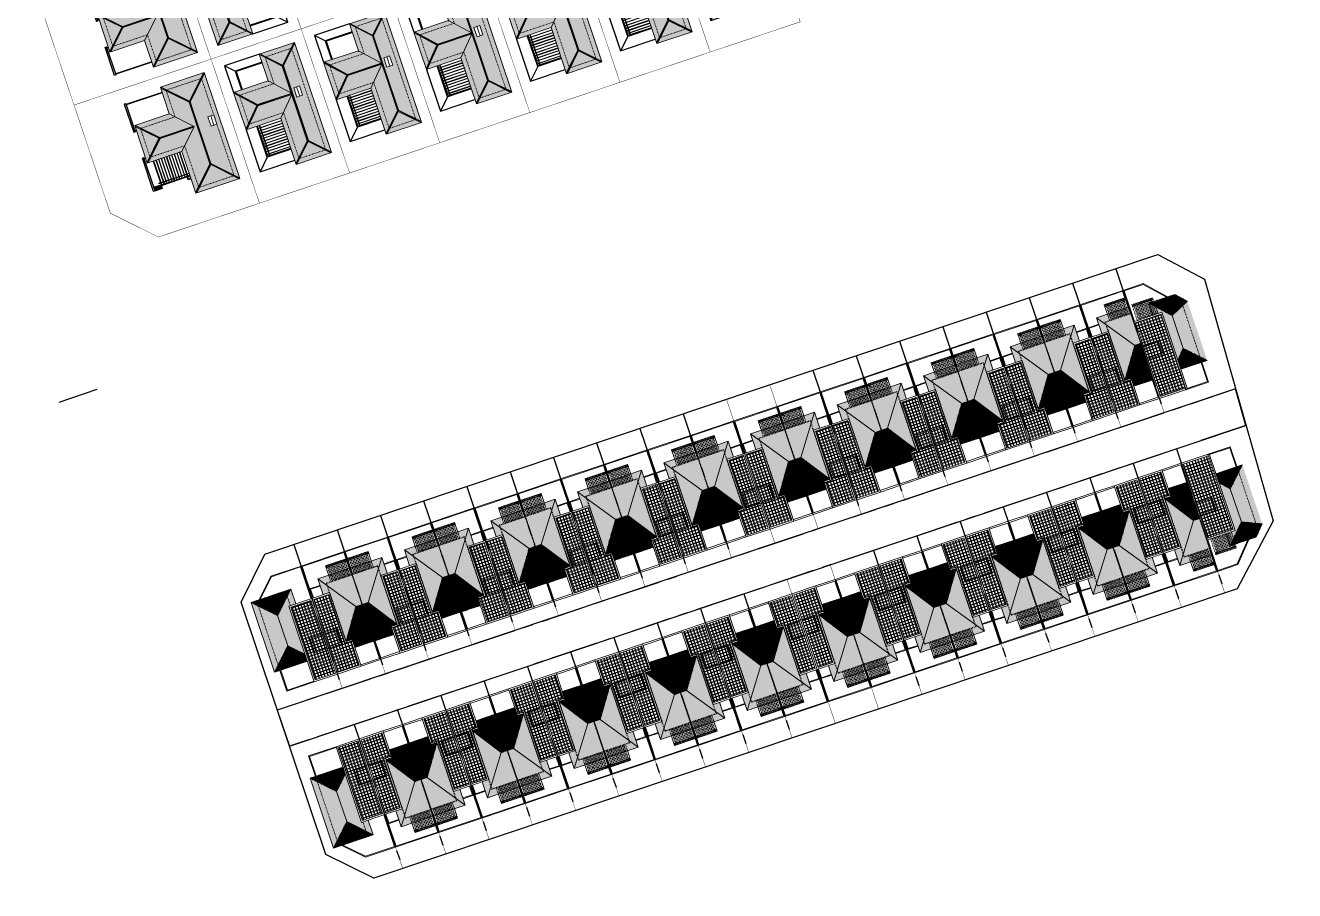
# Model space of a CAD drawing. Header units: metres. Extents: x 568336 to 569219, y 2065964 to 2066430.
# Drawn here: x 568346.4 to 568513.3, y 2065963.6 to 2066077.4 of the extents above; entities that cross this region are included whole.
import ezdxf

# ---------------------------------------------------------------- set-up
doc = ezdxf.new("R2010")
doc.units = ezdxf.units.M
doc.linetypes.add('CENTER', pattern=[2, 1.25, -0.25, 0.25, -0.25])
doc.linetypes.add('HIDDEN', pattern=[0.375, 0.25, -0.125])
doc.layers.get('DEFPOINTS').update_dxf_attribs({"linetype": 'CONTINUOUS'})
for name, color, linetype, lineweight in [('-CENTER', 143, 'CENTER', 13), ('-DOOR', 137, 'CONTINUOUS', 9), ('-FURNITURE', 46, 'CONTINUOUS', 9), ('-HATCH', 8, 'CONTINUOUS', 5), ('-HIDE', 3, 'HIDDEN', 13), ('-KH', 143, 'CONTINUOUS', 13), ('-LINE1', 7, 'CONTINUOUS', 18), ('-LINE2', 252, 'CONTINUOUS', 9), ('-RANH GIOI KHU DAT', 12, 'CENTER', 18), ('-WALL', 4, 'CONTINUOUS', 35)]:
    doc.layers.add(name, color=color, linetype=linetype, lineweight=lineweight)
for name, color, linetype in [('-HATCH CONCRETE', 54, 'CONTINUOUS'), ('-RANH GIOI LO DAT', 12, 'CONTINUOUS'), ('13. NET HATCH', 252, 'CONTINUOUS'), ('A-Flor-Hral', 242, 'CONTINUOUS'), ('ChiaLo', 128, 'CENTER'), ('ViaHeS', 32, 'CONTINUOUS')]:
    doc.layers.add(name, color=color, linetype=linetype)

# ---------------------------------------------------------------- blocks, each defined once
blk = doc.blocks.new('M4- T2')
at = {"layer": '13. NET HATCH'}
h = blk.add_hatch(dxfattribs=at)
h.set_pattern_fill('_USER', color=256, scale=400, double=1, pattern_type=0)
h.set_pattern_definition([(0, (453560.1, 0.22), (0, 400), []), (90, (453560.1, 0.22), (-400, 2e-14), [])])
h.paths.add_polyline_path([(719023, 43041), (719873, 43041), (719873, 46341), (716972, 46341), (716973, 36241), (719023, 36241)])
h = blk.add_hatch(dxfattribs=at)
h.set_pattern_fill('MAIGO-12', color=256, scale=300, angle=180)
h.set_pattern_definition([(180, (453470.09, 0.22), (-75, -150), [120, -30, 120, -30]), (270, (453485.09, -14.78), (75, -150), [135, -165]), (225, (453500.09, 0.22), (-75, -150), [21.2132, -403.050865]), (315, (453470.09, 0.22), (75, -150), [21.2132, -403.050865])])
h.paths.add_polyline_path([(721923, 38892), (722773, 38892), (722773, 43941), (720073, 43941), (720073, 42841), (719223, 42841)])
h = blk.add_hatch(dxfattribs=at)
h.set_pattern_fill('MAIGO-12', color=256, scale=300, angle=270)
h.set_pattern_definition([(270, (453560.09, -89.78), (150, -75), [120, -30, 120, -30]), (0, (453575.09, -74.78), (150, 75), [135, -165]), (315, (453560.09, -59.78), (150, -75), [21.2132, -403.050865]), (45, (453560.09, -89.78), (150, 75), [21.2132, -403.050865])])
h.paths.add_polyline_path([(718323, 33843), (721923, 38892), (719223, 42841), (719223, 42841), (719224, 36041), (718323, 36041)])
h = blk.add_hatch(dxfattribs=at)
h.set_pattern_fill('MAIGO-12', color=256, scale=300)
h.set_pattern_definition([(0, (453650.09, 0.22), (75, 150), [120, -30, 120, -30]), (90, (453635.09, 15.22), (-75, 150), [135, -165]), (45, (453620.09, 0.22), (75, 150), [21.2132, -403.050865]), (135, (453650.09, 0.22), (-75, 150), [21.2132, -403.050865])])
h.paths.add_polyline_path([(718323, 33843), (722773, 33843), (722773, 38892), (721923, 38892)])
at = {"layer": '-DOOR'}
for p, q in [((716872, 36041), (716873, 31742)), ((722673, 34143), (722673, 31740))]:
    blk.add_line(p, q, dxfattribs=at)
at = {"layer": '-HATCH'}
for p, q in [((716773, 31541), (716772, 36041)), ((722773, 34143), (722773, 31540)), ((722773, 31540), (716773, 31541))]:
    blk.add_line(p, q, dxfattribs=at)
at = {"layer": '-HATCH', "color": 251}
blk.add_line((718323, 34743), (716873, 34743), dxfattribs=at)
at = {"layer": '-HATCH', "linetype": 'HIDDEN'}
for p, q in [((720023, 32539), (720023, 34739)), ((720073, 32539), (720073, 34739)), ((720223, 32539), (720223, 34739)), ((720273, 32539), (720273, 34739)), ((720273, 32539), (720273, 34739)), ((720273, 32539), (720273, 34739)), ((720273, 32539), (720273, 34739)), ((720423, 32539), (720423, 34739)), ((720473, 32539), (720473, 34739)), ((720623, 32539), (720623, 34739)), ((720673, 32539), (720673, 34739)), ((720823, 32539), (720823, 34739)), ((720873, 32539), (720873, 34739)), ((721023, 32539), (721023, 34739)), ((721073, 32539), (721073, 34739)), ((721223, 32539), (721223, 34739)), ((721273, 32539), (721273, 34739)), ((721423, 32539), (721423, 34739)), ((721473, 32539), (721473, 34739)), ((721623, 32539), (721623, 34739)), ((721673, 32539), (721673, 34739)), ((721823, 32539), (721823, 34739)), ((721873, 32539), (721873, 34739)), ((722023, 32539), (722023, 34739)), ((722073, 32539), (722073, 34739)), ((722223, 32539), (722223, 34739)), ((722273, 32539), (722273, 34739)), ((722423, 32539), (722423, 34739)), ((722473, 32539), (722473, 34739))]:
    blk.add_line(p, q, dxfattribs=at)
at = {"layer": '-HATCH', "color": 251}
blk.add_lwpolyline([(718323, 34843), (716973, 34843), (716973, 36041)], dxfattribs=at)
at = {"layer": '-HATCH'}
blk.add_lwpolyline([(719823, 34143), (719823, 32539), (722673, 32539), (722672, 31641), (716873, 31641), (716873, 34743)], dxfattribs=at)
at = {"layer": '-HATCH', "linetype": 'HIDDEN'}
blk.add_lwpolyline([(719823, 34739), (722673, 34739), (722673, 32539), (719823, 32539)], close=True, dxfattribs=at)
for points in [[(720023, 32689), (719823, 32689), (719823, 32769), (720023, 32769)], [(719948, 32769), (719948, 32829), (720023, 32829)], [(720023, 32629), (719948, 32629), (719948, 32689)], [(720073, 32829), (720148, 32829), (720148, 32769)], [(720073, 32769), (720223, 32769)], [(720223, 32689), (720073, 32689)], [(720148, 32689), (720148, 32629), (720073, 32629)], [(720273, 32769), (720273, 32769)], [(720273, 32769), (720273, 32769)], [(720273, 32769), (720423, 32769)], [(720423, 32689), (720273, 32689)], [(720273, 32689), (720273, 32689)], [(720273, 32689), (720273, 32689)], [(720473, 32769), (720623, 32769)], [(720623, 32689), (720473, 32689)], [(720673, 32769), (720823, 32769)], [(720823, 32689), (720673, 32689)], [(720873, 32769), (721023, 32769)], [(721023, 32689), (720873, 32689)], [(721073, 32769), (721223, 32769)], [(721223, 32689), (721073, 32689)], [(721273, 32769), (721423, 32769)], [(721423, 32689), (721273, 32689)], [(721473, 32769), (721623, 32769)], [(721623, 32689), (721473, 32689)], [(721673, 32769), (721823, 32769)], [(721823, 32689), (721673, 32689)], [(721873, 32769), (722023, 32769)], [(722023, 32689), (721873, 32689)], [(722073, 32769), (722223, 32769)], [(722223, 32689), (722073, 32689)], [(722273, 32769), (722423, 32769)], [(722423, 32689), (722273, 32689)], [(722423, 32829), (722348, 32829), (722348, 32769)], [(722348, 32689), (722348, 32629), (722423, 32629)], [(722548, 32769), (722548, 32829), (722473, 32829)], [(722473, 32769), (722673, 32769), (722673, 32689), (722473, 32689)], [(722473, 32629), (722548, 32629), (722548, 32689)]]:
    blk.add_lwpolyline(points, dxfattribs=at)
at = {"layer": '-HATCH CONCRETE', "color": 251}
blk.add_line((716873, 34743), (716873, 35391), dxfattribs=at)
at = {"layer": '-LINE1'}
for p, q in [((716972, 46341), (719873, 46341)), ((716973, 36241), (716972, 46341)), ((719873, 46341), (719873, 43041)), ((722773, 34143), (722773, 43941)), ((719873, 43041), (719023, 43041)), ((719023, 43041), (719023, 36241)), ((721923, 38892), (722773, 38892)), ((719023, 36241), (716973, 36241))]:
    blk.add_line(p, q, dxfattribs=at)
for points in [[(716772, 46541), (720073, 46541), (720073, 42841), (719223, 42841), (719223, 36041), (716773, 36041)], [(719023, 43041), (719873, 43041), (719873, 46341), (716972, 46341), (716973, 36241), (719023, 36241)], [(718673, 42942), (716772, 42942), (716772, 40741), (718673, 40741)], [(718453, 42722), (716992, 42722), (716992, 40961), (718453, 40961)]]:
    blk.add_lwpolyline(points, close=True, dxfattribs=at)
for points in [[(722773, 43941), (720073, 43941)], [(719223, 42841), (721923, 38892)], [(718323, 33843), (721923, 38892)], [(718323, 36041), (718323, 33843), (722773, 33843)]]:
    blk.add_lwpolyline(points, dxfattribs=at)
at = {"layer": '-LINE2'}
for points in [[(720073, 46541), (722773, 46541), (722773, 43041)], [(720073, 46341), (722673, 46341), (722673, 43041)]]:
    blk.add_lwpolyline(points, dxfattribs=at)
at = {"layer": '-RANH GIOI LO DAT', "linetype": 'HIDDEN', "ltscale": 10, "const_width": 50}
blk.add_lwpolyline([(716773, 48541), (722773, 48541), (722773, 28541), (716773, 28541)], close=True, dxfattribs=at)
at = {"layer": 'DEFPOINTS', "linetype": 'HIDDEN', "ltscale": 5}
blk.add_lwpolyline([(719223, 34743), (722773, 34743), (722773, 43041), (719223, 43041)], close=True, dxfattribs=at)
blk = doc.blocks.new('M5-T2')
at = {"layer": '13. NET HATCH'}
h = blk.add_hatch(dxfattribs=at)
h.set_pattern_fill('_USER', color=256, scale=400, double=1, pattern_type=0)
h.set_pattern_definition([(0, (-68796.67, -1357.4), (0, 400), []), (90, (-68796.67, -1357.4), (-400, 2e-14), [])])
h.paths.add_polyline_path([(194915, -31166), (198415, -31166), (198415, -20916), (194915, -20916)])
h = blk.add_hatch(dxfattribs=at)
h.set_pattern_fill('MAIGO-12', color=256, scale=300, angle=270)
h.set_pattern_definition([(270, (-68796.67, -1447.41), (150, -75), [120, -30, 120, -30]), (0, (-68781.67, -1432.415), (150, 75), [135, -165]), (315, (-68796.67, -1417.415), (150, -75), [21.2132, -403.050865]), (45, (-68796.67, -1447.415), (150, 75), [21.2132, -403.050865])])
h.paths.add_polyline_path([(199765, -25966), (198615, -24737), (198615, -31366), (197365, -31366), (197365, -33046), (197372, -33046), (199765, -30546)])
h = blk.add_hatch(dxfattribs=at)
h.set_pattern_fill('MAIGO-12', color=256, scale=300, angle=180)
h.set_pattern_definition([(180, (-68886.67, -757.37), (-75, -150), [120, -30, 120, -30]), (270, (-68871.67, -772.37), (75, -150), [135, -165]), (225, (-68856.67, -757.373), (-75, -150), [21.2132, -403.050865]), (315, (-68886.67, -757.373), (75, -150), [21.2132, -403.050865])])
h.paths.add_polyline_path([(202265, -23466), (198615, -23466), (198615, -24737), (199765, -25966)])
h = blk.add_hatch(dxfattribs=at)
h.set_pattern_fill('MAIGO-12', color=256, scale=300, angle=90)
h.set_pattern_definition([(90, (-68796.67, -1267.41), (-150, 75), [120, -30, 120, -30]), (180, (-68811.67, -1282.415), (-150, -75), [135, -165]), (135, (-68796.67, -1297.415), (-150, 75), [21.2132, -403.050865]), (225, (-68796.67, -1267.415), (-150, -75), [21.2132, -403.050865])])
h.paths.add_polyline_path([(199765, -30546), (202259, -31672), (202265, -31665), (202265, -23466), (202265, -23466), (199765, -25966)])
h = blk.add_hatch(dxfattribs=at)
h.set_pattern_fill('MAIGO-12', color=256, scale=300)
h.set_pattern_definition([(0, (-68706.67, -1357.41), (75, 150), [120, -30, 120, -30]), (90, (-68721.67, -1342.415), (-75, 150), [135, -165]), (45, (-68736.67, -1357.415), (75, 150), [21.2132, -403.050865]), (135, (-68706.67, -1357.415), (-75, 150), [21.2132, -403.050865])])
h.paths.add_polyline_path([(199765, -30546), (197372, -33046), (200994, -33046), (200999, -33040)])
h = blk.add_hatch(dxfattribs=at)
h.set_pattern_fill('MAIGO-12', color=256, scale=300, angle=45)
h.set_pattern_definition([(45, (-68733.03, -1293.78), (-53.03301, 159.099026), [120, -30, 120, -30]), (135, (-68754.24, -1293.775), (-159.099026, 53.033009), [135, -165]), (90, (-68754.24, -1314.99), (-53.033009, 159.099026), [21.2132, -403.050865]), (180, (-68733.03, -1293.775), (-159.099026, 53.033009), [21.2132, -403.050865])])
h.paths.add_polyline_path([(199765, -30546), (200999, -33040), (202259, -31672)])
at = {"layer": '-HATCH', "linetype": 'HIDDEN'}
for p, q in [((195415, -33566), (195415, -31366)), ((195465, -33566), (195465, -31366)), ((195615, -33566), (195615, -31366)), ((195665, -33566), (195665, -31366)), ((195665, -33566), (195665, -31366)), ((195665, -33566), (195665, -31366)), ((195665, -33566), (195665, -31366)), ((195815, -33566), (195815, -31366)), ((195865, -33566), (195865, -31366)), ((196015, -33566), (196015, -31366)), ((196065, -33566), (196065, -31366)), ((196215, -33566), (196215, -31366)), ((196265, -33566), (196265, -31366)), ((196415, -33566), (196415, -31366)), ((196465, -33566), (196465, -31366)), ((196615, -33566), (196615, -31366)), ((196665, -33566), (196665, -31366)), ((196815, -33566), (196815, -31366)), ((196865, -33566), (196865, -31366)), ((197015, -33566), (197015, -31366)), ((197065, -33566), (197065, -31366)), ((197215, -33566), (197215, -31366)), ((197265, -33566), (197265, -31366)), ((197415, -33566), (197415, -31366)), ((197465, -33566), (197465, -31366)), ((197615, -33566), (197615, -31366)), ((197665, -33566), (197665, -31366)), ((197815, -33566), (197815, -31366)), ((197865, -33566), (197865, -31366))]:
    blk.add_line(p, q, dxfattribs=at)
blk.add_lwpolyline([(195215, -31366), (198065, -31366), (198065, -33566), (195215, -33566)], close=True, dxfattribs=at)
for points in [[(195415, -33416), (195215, -33416), (195215, -33336), (195415, -33336)], [(195340, -33336), (195340, -33276), (195415, -33276)], [(195465, -33276), (195540, -33276), (195540, -33336)], [(195465, -33336), (195615, -33336)], [(195665, -33336), (195665, -33336)], [(195665, -33336), (195665, -33336)], [(195665, -33336), (195815, -33336)], [(195865, -33336), (196015, -33336)], [(196065, -33336), (196215, -33336)], [(196265, -33336), (196415, -33336)], [(196465, -33336), (196615, -33336)], [(196665, -33336), (196815, -33336)], [(196865, -33336), (197015, -33336)], [(197065, -33336), (197215, -33336)], [(197265, -33336), (197415, -33336)], [(197465, -33336), (197615, -33336)], [(197665, -33336), (197815, -33336)], [(197815, -33276), (197740, -33276), (197740, -33336)], [(197940, -33336), (197940, -33276), (197865, -33276)], [(197865, -33336), (198065, -33336), (198065, -33416), (197865, -33416)], [(195415, -33476), (195340, -33476), (195340, -33416)], [(195615, -33416), (195465, -33416)], [(195540, -33416), (195540, -33476), (195465, -33476)], [(195815, -33416), (195665, -33416)], [(195665, -33416), (195665, -33416)], [(195665, -33416), (195665, -33416)], [(196015, -33416), (195865, -33416)], [(196215, -33416), (196065, -33416)], [(196415, -33416), (196265, -33416)], [(196615, -33416), (196465, -33416)], [(196815, -33416), (196665, -33416)], [(197015, -33416), (196865, -33416)], [(197215, -33416), (197065, -33416)], [(197415, -33416), (197265, -33416)], [(197615, -33416), (197465, -33416)], [(197815, -33416), (197665, -33416)], [(197740, -33416), (197740, -33476), (197815, -33476)], [(197865, -33476), (197940, -33476), (197940, -33416)]]:
    blk.add_lwpolyline(points, dxfattribs=at)
at = {"layer": '-HIDE', "ltscale": 10}
for p, q in [((201515, -24216), (198615, -24216)), ((201515, -24216), (201515, -31373)), ((201515, -31373), (200665, -32296)), ((198115, -32296), (200665, -32296))]:
    blk.add_line(p, q, dxfattribs=at)
blk.add_lwpolyline([(198115, -32296), (198115, -31366)], dxfattribs=at)
at = {"layer": '-LINE1', "lineweight": 18}
for p, q in [((202265, -23466), (198615, -23466)), ((198615, -24737), (199765, -25966)), ((202265, -23466), (199765, -25966)), ((199765, -25966), (199765, -30546)), ((194715, -31366), (194715, -35716)), ((194815, -31366), (194815, -35616)), ((199765, -30546), (197372, -33046)), ((199765, -30546), (200999, -33040)), ((202265, -31665), (200994, -33046)), ((199838, -33046), (197471, -35616)), ((199974, -33046), (197515, -35716)), ((197515, -35716), (194715, -35716)), ((197471, -35616), (194815, -35616))]:
    blk.add_line(p, q, dxfattribs=at)
for points in [[(194715, -31366), (198615, -31366), (198615, -20716), (194715, -20716)], [(194915, -31166), (198415, -31166), (198415, -20916), (194915, -20916)], [(194715, -26116), (197116, -26116), (197116, -28016), (194715, -28016)], [(194915, -26316), (196916, -26316), (196916, -27816), (194915, -27816)]]:
    blk.add_lwpolyline(points, close=True, dxfattribs=at)
for points in [[(201515, -23466), (201515, -20716), (198315, -20716)], [(201415, -23466), (201415, -20816), (198315, -20816)], [(200994, -33046), (197365, -33046), (197365, -31366)], [(199765, -30546), (202259, -31672)]]:
    blk.add_lwpolyline(points, dxfattribs=at)
at = {"layer": '-RANH GIOI LO DAT', "linetype": 'HIDDEN', "ltscale": 10, "const_width": 50}
blk.add_lwpolyline([(204369, -18716), (194715, -18716), (194715, -38716), (196424, -38716), (203755, -31724)], close=True, dxfattribs=at)
blk = doc.blocks.new('M5-T2.1')
at = {"layer": '13. NET HATCH'}
h = blk.add_hatch(dxfattribs=at)
h.set_pattern_fill('_USER', color=256, scale=400, double=1, pattern_type=0)
h.set_pattern_definition([(0, (350199.66, -1357.4), (0, 400), []), (90, (350199.66, -1357.4), (-400, 2e-14), [])])
h.paths.add_polyline_path([(613912, -31166), (617412, -31166), (617412, -20916), (613912, -20916)])
h = blk.add_hatch(dxfattribs=at)
h.set_pattern_fill('MAIGO-12', color=256, scale=300, angle=270)
h.set_pattern_definition([(270, (350199.66, -1447.41), (150, -75), [120, -30, 120, -30]), (0, (350214.664, -1432.415), (150, 75), [135, -165]), (315, (350199.664, -1417.415), (150, -75), [21.2132, -403.050865]), (45, (350199.664, -1447.415), (150, 75), [21.2132, -403.050865])])
h.paths.add_polyline_path([(618762, -25966), (617612, -24737), (617612, -31366), (616362, -31366), (616362, -33046), (616368, -33046), (618762, -30546)])
h = blk.add_hatch(dxfattribs=at)
h.set_pattern_fill('MAIGO-12', color=256, scale=300, angle=180)
h.set_pattern_definition([(180, (350109.66, -757.37), (-75, -150), [120, -30, 120, -30]), (270, (350124.664, -772.37), (75, -150), [135, -165]), (225, (350139.664, -757.373), (-75, -150), [21.2132, -403.050865]), (315, (350109.664, -757.373), (75, -150), [21.2132, -403.050865])])
h.paths.add_polyline_path([(621262, -23466), (617612, -23466), (617612, -24737), (618762, -25966)])
h = blk.add_hatch(dxfattribs=at)
h.set_pattern_fill('MAIGO-12', color=256, scale=300, angle=90)
h.set_pattern_definition([(90, (350199.66, -1267.41), (-150, 75), [120, -30, 120, -30]), (180, (350184.664, -1282.415), (-150, -75), [135, -165]), (135, (350199.664, -1297.415), (-150, 75), [21.2132, -403.050865]), (225, (350199.664, -1267.415), (-150, -75), [21.2132, -403.050865])])
h.paths.add_polyline_path([(618762, -30546), (621256, -31672), (621262, -31665), (621262, -23466), (621262, -23466), (618762, -25966)])
h = blk.add_hatch(dxfattribs=at)
h.set_pattern_fill('MAIGO-12', color=256, scale=300)
h.set_pattern_definition([(0, (350289.66, -1357.41), (75, 150), [120, -30, 120, -30]), (90, (350274.664, -1342.415), (-75, 150), [135, -165]), (45, (350259.664, -1357.415), (75, 150), [21.2132, -403.050865]), (135, (350289.664, -1357.415), (-75, 150), [21.2132, -403.050865])])
h.paths.add_polyline_path([(618762, -30546), (616368, -33046), (619990, -33046), (619996, -33040)])
h = blk.add_hatch(dxfattribs=at)
h.set_pattern_fill('MAIGO-12', color=256, scale=300, angle=45)
h.set_pattern_definition([(45, (350263.3, -1293.78), (-53.03301, 159.099026), [120, -30, 120, -30]), (135, (350242.09, -1293.775), (-159.099026, 53.033009), [135, -165]), (90, (350242.09, -1314.99), (-53.033009, 159.099026), [21.2132, -403.050865]), (180, (350263.304, -1293.775), (-159.099026, 53.033009), [21.2132, -403.050865])])
h.paths.add_polyline_path([(618762, -30546), (619996, -33040), (621256, -31672)])
at = {"layer": '-HATCH', "linetype": 'HIDDEN'}
for p, q in [((614412, -33566), (614412, -31366)), ((614462, -33566), (614462, -31366)), ((614612, -33566), (614612, -31366)), ((614662, -33566), (614662, -31366)), ((614662, -33566), (614662, -31366)), ((614662, -33566), (614662, -31366)), ((614662, -33566), (614662, -31366)), ((614812, -33566), (614812, -31366)), ((614862, -33566), (614862, -31366)), ((615012, -33566), (615012, -31366)), ((615062, -33566), (615062, -31366)), ((615212, -33566), (615212, -31366)), ((615262, -33566), (615262, -31366)), ((615412, -33566), (615412, -31366)), ((615462, -33566), (615462, -31366)), ((615612, -33566), (615612, -31366)), ((615662, -33566), (615662, -31366)), ((615812, -33566), (615812, -31366)), ((615862, -33566), (615862, -31366)), ((616012, -33566), (616012, -31366)), ((616062, -33566), (616062, -31366)), ((616212, -33566), (616212, -31366)), ((616262, -33566), (616262, -31366)), ((616412, -33566), (616412, -31366)), ((616462, -33566), (616462, -31366)), ((616612, -33566), (616612, -31366)), ((616662, -33566), (616662, -31366)), ((616812, -33566), (616812, -31366)), ((616862, -33566), (616862, -31366))]:
    blk.add_line(p, q, dxfattribs=at)
blk.add_lwpolyline([(614212, -31366), (617062, -31366), (617062, -33566), (614212, -33566)], close=True, dxfattribs=at)
for points in [[(614412, -33416), (614212, -33416), (614212, -33336), (614412, -33336)], [(614337, -33336), (614337, -33276), (614412, -33276)], [(614462, -33276), (614537, -33276), (614537, -33336)], [(614462, -33336), (614612, -33336)], [(614662, -33336), (614662, -33336)], [(614662, -33336), (614662, -33336)], [(614662, -33336), (614812, -33336)], [(614862, -33336), (615012, -33336)], [(615062, -33336), (615212, -33336)], [(615262, -33336), (615412, -33336)], [(615462, -33336), (615612, -33336)], [(615662, -33336), (615812, -33336)], [(615862, -33336), (616012, -33336)], [(616062, -33336), (616212, -33336)], [(616262, -33336), (616412, -33336)], [(616462, -33336), (616612, -33336)], [(616662, -33336), (616812, -33336)], [(616812, -33276), (616737, -33276), (616737, -33336)], [(616937, -33336), (616937, -33276), (616862, -33276)], [(616862, -33336), (617062, -33336), (617062, -33416), (616862, -33416)], [(614412, -33476), (614337, -33476), (614337, -33416)], [(614612, -33416), (614462, -33416)], [(614537, -33416), (614537, -33476), (614462, -33476)], [(614812, -33416), (614662, -33416)], [(614662, -33416), (614662, -33416)], [(614662, -33416), (614662, -33416)], [(615012, -33416), (614862, -33416)], [(615212, -33416), (615062, -33416)], [(615412, -33416), (615262, -33416)], [(615612, -33416), (615462, -33416)], [(615812, -33416), (615662, -33416)], [(616012, -33416), (615862, -33416)], [(616212, -33416), (616062, -33416)], [(616412, -33416), (616262, -33416)], [(616612, -33416), (616462, -33416)], [(616812, -33416), (616662, -33416)], [(616737, -33416), (616737, -33476), (616812, -33476)], [(616862, -33476), (616937, -33476), (616937, -33416)]]:
    blk.add_lwpolyline(points, dxfattribs=at)
at = {"layer": '-HIDE', "ltscale": 10}
for p, q in [((620512, -24216), (617612, -24216)), ((620512, -24216), (620512, -31373)), ((620512, -31373), (619661, -32296)), ((617112, -32296), (619661, -32296))]:
    blk.add_line(p, q, dxfattribs=at)
blk.add_lwpolyline([(617112, -32296), (617112, -31366)], dxfattribs=at)
at = {"layer": '-LINE1', "lineweight": 18}
for p, q in [((621262, -23466), (617612, -23466)), ((617612, -24737), (618762, -25966)), ((621262, -23466), (618762, -25966)), ((618762, -25966), (618762, -30546)), ((613712, -31366), (613712, -35716)), ((613812, -31366), (613812, -35616)), ((618762, -30546), (616368, -33046)), ((618762, -30546), (619996, -33040)), ((621262, -31665), (619990, -33046)), ((618835, -33046), (616468, -35616)), ((618971, -33046), (616512, -35716)), ((616512, -35716), (613712, -35716)), ((616468, -35616), (613812, -35616))]:
    blk.add_line(p, q, dxfattribs=at)
for points in [[(613712, -31366), (617612, -31366), (617612, -20716), (613712, -20716)], [(613912, -31166), (617412, -31166), (617412, -20916), (613912, -20916)], [(613712, -26116), (616112, -26116), (616112, -28016), (613712, -28016)], [(613912, -26316), (615912, -26316), (615912, -27816), (613912, -27816)]]:
    blk.add_lwpolyline(points, close=True, dxfattribs=at)
for points in [[(620512, -23466), (620512, -20716), (617312, -20716)], [(620412, -23466), (620412, -20816), (617312, -20816)], [(619990, -33046), (616362, -33046), (616362, -31366)], [(618762, -30546), (621256, -31672)]]:
    blk.add_lwpolyline(points, dxfattribs=at)
at = {"layer": '-RANH GIOI LO DAT', "linetype": 'HIDDEN', "ltscale": 10, "const_width": 50}
blk.add_lwpolyline([(623601, -18716), (613712, -18716), (613712, -38716), (619546, -38716), (624310, -33722)], close=True, dxfattribs=at)
blk = doc.blocks.new('M7-T2')
at = {"layer": '13. NET HATCH'}
h = blk.add_hatch(dxfattribs=at)
h.set_pattern_fill('_USER', color=256, scale=400, double=1, pattern_type=0)
h.set_pattern_definition([(0, (-64642.2, -3e-07), (0, 400), []), (90, (-64642.2, -3e-07), (-400, 2e-14), [])])
h.paths.add_polyline_path([(201813, -153926), (204613, -153926), (204613, -164026), (201813, -164026)])
h = blk.add_hatch(dxfattribs=at)
h.set_pattern_fill('MAIGO-12', color=256, scale=300, angle=270)
h.set_pattern_definition([(270, (-65665.84, -90), (150, -75), [120, -30, 120, -30]), (0, (-65650.84, -75), (150, 75), [135, -165]), (315, (-65665.84, -60), (150, -75), [21.2132, -403.050865]), (45, (-65665.84, -90), (150, 75), [21.2132, -403.050865])])
h.paths.add_polyline_path([(199813, -159326), (197063, -156576), (197063, -166276), (199813, -163526)])
h = blk.add_hatch(dxfattribs=at)
h.set_pattern_fill('MAIGO-12', color=256, scale=300, angle=180)
h.set_pattern_definition([(180, (-65755.84, -3e-07), (-75, -150), [120, -30, 120, -30]), (270, (-65740.84, -15), (75, -150), [135, -165]), (225, (-65725.84, -3e-07), (-75, -150), [21.2132, -403.050865]), (315, (-65755.84, -3e-07), (75, -150), [21.2132, -403.050865])])
h.paths.add_polyline_path([(199813, -159326), (201613, -157526), (201613, -156576), (197063, -156576)])
h = blk.add_hatch(dxfattribs=at)
h.set_pattern_fill('MAIGO-12', color=256, scale=300, angle=90)
h.set_pattern_definition([(90, (-65665.84, 90), (-150, 75), [120, -30, 120, -30]), (180, (-65680.84, 75), (-150, -75), [135, -165]), (135, (-65665.84, 60), (-150, 75), [21.2132, -403.050865]), (225, (-65665.84, 90), (-150, -75), [21.2132, -403.050865])])
h.paths.add_polyline_path([(199813, -163526), (202563, -166276), (202563, -164226), (201613, -164226), (201613, -157526), (199813, -159326)])
h = blk.add_hatch(dxfattribs=at)
h.set_pattern_fill('MAIGO-12', color=256, scale=300)
h.set_pattern_definition([(0, (-65575.84, -3e-07), (75, 150), [120, -30, 120, -30]), (90, (-65590.84, 15), (-75, 150), [135, -165]), (45, (-65605.84, -3e-07), (75, 150), [21.2132, -403.050865]), (135, (-65575.84, -3e-07), (-75, 150), [21.2132, -403.050865])])
h.paths.add_polyline_path([(197063, -166276), (202563, -166276), (199813, -163526)])
at = {"layer": '-HIDE', "ltscale": 10}
blk.add_lwpolyline([(201813, -164226), (201813, -165526), (197813, -165526), (197813, -157326), (201613, -157326)], dxfattribs=at)
at = {"layer": '-LINE1'}
for p, q in [((197813, -156576), (197813, -153726)), ((197813, -153726), (201613, -153726)), ((197913, -156576), (197913, -153826)), ((197913, -153826), (201613, -153826)), ((204713, -168626), (204713, -164226)), ((204813, -168726), (204813, -164226)), ((200641, -168726), (198192, -166276)), ((200683, -168626), (198333, -166276)), ((200641, -168726), (204813, -168726)), ((200683, -168626), (204713, -168626))]:
    blk.add_line(p, q, dxfattribs=at)
for points in [[(201613, -153726), (204813, -153726), (204813, -164226), (201613, -164226)], [(201813, -153926), (204613, -153926), (204613, -164026), (201813, -164026)], [(202913, -157326), (204813, -157326), (204813, -159526), (202913, -159526)], [(203113, -157526), (204613, -157526), (204613, -159326), (203113, -159326)]]:
    blk.add_lwpolyline(points, close=True, dxfattribs=at)
for points in [[(202563, -164226), (202563, -166276), (197063, -166276), (197063, -156576), (201613, -156576)], [(201613, -157526), (199813, -159326), (197063, -156576)], [(199813, -159326), (199813, -163526)], [(202563, -166276), (199813, -163526), (197063, -166276)]]:
    blk.add_lwpolyline(points, dxfattribs=at)
at = {"layer": '-RANH GIOI LO DAT', "linetype": 'HIDDEN', "ltscale": 10, "const_width": 50}
blk.add_lwpolyline([(204813, -151726), (195813, -151726), (195813, -166726), (200813, -171726), (204813, -171726)], close=True, dxfattribs=at)
blk = doc.blocks.new('BT1-T2')
at = {"layer": '13. NET HATCH'}
h = blk.add_hatch(dxfattribs=at)
h.set_pattern_fill('N-ONG-01', color=256, scale=200, angle=270)
h.set_pattern_definition([(184.9697, (225280.8284, 38737.002), (2400.0002103, 199.9982614), [184.6944, -4432.6642]), (90, (225096.83, 38721), (-200, 200), [16, -184]), (270, (225080.83, 38921), (200, -200), [56, -144]), (0, (225080.83, 38865), (200, 200), [20, -180]), (180, (225100.83, 38737), (-200, -200), [20, -180]), (270, (225080.83, 38737), (200, -200), [16, -184]), (270, (225096.83, 38921), (200, -200), [40, -160]), (355.0303, (225096.8284, 38881.002), (2400.0002103, -199.9982614), [184.6944, -4432.6642]), (322.6961, (225106.8284, 38881.002), (-3400.0021483, 2599.997178), [52.8016, -5227.35]), (288.4349, (225148.83, 38849), (199.99968, -400.00009), [50.5964, -581.859]), (251.5651, (225164.83, 38801), (199.99968, 400.00009), [50.5964, -581.859]), (217.3039, (225148.8284, 38753.002), (-3400.0021483, -2599.997178), [52.8016, -5227.35]), (290.2249, (225134.828, 38839.002), (-800.001667, 2199.999453), [40.497, -4009.1944]), (249.7751, (225148.828, 38801.002), (-800.001667, -2199.999453), [40.497, -4009.1944]), (217.4054, (225134.828, 38763.002), (-2599.998493, -2000.0019905), [42.8018, -4237.385]), (322.5946, (225100.828, 38865.002), (-2599.998493, 2000.0019905), [42.8018, -4237.385])])
h.paths.add_polyline_path([(195087, 31507), (197462, 33882), (197462, 44220), (195087, 46595)])
h.paths.add_polyline_path([(196287, 39751), (196287, 41051), (197087, 41051), (197087, 39751)], flags=16)
h = blk.add_hatch(dxfattribs=at)
h.set_pattern_fill('N-ONG-01', color=256, scale=200, angle=180)
h.set_pattern_definition([(94.9697, (224896.8284, 38721.002), (199.9982614, -2400.0002103), [184.6944, -4432.6642]), (0, (224880.83, 38905), (200, 200), [16, -184]), (180, (225080.83, 38921), (-200, -200), [56, -144]), (270, (225024.83, 38921), (200, -200), [20, -180]), (90, (224896.83, 38901), (-200, 200), [20, -180]), (180, (224896.83, 38921), (-200, -200), [16, -184]), (180, (225080.83, 38905), (-200, -200), [40, -160]), (265.0303, (225040.8284, 38905.002), (-199.9982614, -2400.0002103), [184.6944, -4432.6642]), (232.6961, (225040.8284, 38895.002), (2599.997178, 3400.0021483), [52.8016, -5227.35]), (198.4349, (225008.83, 38853), (-400.00009, -199.99968), [50.5964, -581.859]), (161.5651, (224960.83, 38837), (400.00009, -199.99968), [50.5964, -581.859]), (127.3039, (224912.8284, 38853.002), (-2599.997178, 3400.0021483), [52.8016, -5227.35]), (200.2249, (224998.828, 38867.002), (2199.999453, 800.001667), [40.497, -4009.1944]), (159.7751, (224960.828, 38853.002), (-2199.999453, 800.001667), [40.497, -4009.1944]), (127.4054, (224922.828, 38867.002), (-2000.0019905, 2599.998493), [42.8018, -4237.385]), (232.5946, (225024.828, 38901.002), (2000.0019905, 2599.998493), [42.8018, -4237.385])])
h.paths.add_polyline_path([(199955, 46717), (195194, 46701), (197547, 44347)])
h.paths.add_polyline_path([(202305, 40476), (204684, 43000), (199967, 42985), (197646, 40476)])
h = blk.add_hatch(dxfattribs=at)
h.set_pattern_fill('N-ONG-01', color=256, scale=200, angle=90)
h.set_pattern_definition([(4.9697, (224880.8284, 39105.002), (-2400.0002103, -199.9982614), [184.6944, -4432.6642]), (270, (225064.83, 39121), (200, -200), [16, -184]), (90, (225080.83, 38921), (-200, 200), [56, -144]), (180, (225080.83, 38977), (-200, -200), [20, -180]), (0, (225060.83, 39105), (200, 200), [20, -180]), (90, (225080.83, 39105), (-200, 200), [16, -184]), (90, (225064.83, 38921), (-200, 200), [40, -160]), (175.0303, (225064.8284, 38961.002), (-2400.0002103, 199.9982614), [184.6944, -4432.6642]), (142.6961, (225054.8284, 38961.002), (3400.0021483, -2599.997178), [52.8016, -5227.35]), (108.4349, (225012.83, 38993), (-199.99968, 400.00009), [50.5964, -581.859]), (71.5651, (224996.83, 39041), (-199.99968, -400.00009), [50.5964, -581.859]), (37.3039, (225012.8284, 39089.002), (3400.0021483, 2599.997178), [52.8016, -5227.35]), (110.2249, (225026.828, 39003.002), (800.001667, -2199.999453), [40.497, -4009.1944]), (69.7751, (225012.828, 39041.002), (800.001667, 2199.999453), [40.497, -4009.1944]), (37.4054, (225026.828, 39079.002), (2599.998493, 2000.0019905), [42.8018, -4237.385]), (142.5946, (225060.828, 38977.002), (2599.998493, -2000.0019905), [42.8018, -4237.385])])
h.paths.add_polyline_path([(204787, 42891), (202440, 40401), (204787, 37910)])
h.paths.add_polyline_path([(199961, 42979), (199955, 46646), (197612, 44245), (197612, 40453)])
h.paths.add_polyline_path([(199987, 37801), (197612, 40321), (197612, 33882), (199987, 31507)])
h = blk.add_hatch(dxfattribs=at)
h.set_pattern_fill('N-ONG-01', color=256, scale=200)
h.set_pattern_definition([(274.9697, (225264.8284, 39121.002), (-199.9982614, 2400.0002103), [184.6944, -4432.6642]), (180, (225280.83, 38937), (-200, -200), [16, -184]), (0, (225080.83, 38921), (200, 200), [56, -144]), (90, (225136.83, 38921), (-200, 200), [20, -180]), (270, (225264.83, 38941), (200, -200), [20, -180]), (0, (225264.83, 38921), (200, 200), [16, -184]), (0, (225080.83, 38937), (200, 200), [40, -160]), (85.0303, (225120.8284, 38937.002), (199.9982614, 2400.0002103), [184.6944, -4432.6642]), (52.6961, (225120.8284, 38947.002), (-2599.997178, -3400.0021483), [52.8016, -5227.35]), (18.4349, (225152.83, 38989), (400.00009, 199.99968), [50.5964, -581.859]), (341.5651, (225200.83, 39005), (-400.00009, 199.99968), [50.5964, -581.859]), (307.3039, (225248.8284, 38989.002), (2599.997178, -3400.0021483), [52.8016, -5227.35]), (20.2249, (225162.828, 38975.002), (-2199.999453, -800.001667), [40.497, -4009.1944]), (339.7751, (225200.828, 38989.002), (2199.999453, -800.001667), [40.497, -4009.1944]), (307.4054, (225238.828, 38975.002), (2000.0019905, -2599.998493), [42.8018, -4237.385]), (52.5946, (225136.828, 38941.002), (-2000.0019905, -2599.998493), [42.8018, -4237.385])])
h.paths.add_polyline_path([(202305, 40326), (197612, 40326), (197612, 40321), (199987, 37801), (204684, 37801)])
h.paths.add_polyline_path([(197537, 33745), (195194, 31401), (199881, 31401)])
at = {"layer": '-FURNITURE'}
for points in [[(199987, 37501), (203287, 37501), (203287, 37441), (199987, 37441)], [(199987, 37141), (203287, 37141), (203287, 37081), (199987, 37081)], [(199987, 36781), (203287, 36781), (203287, 36721), (199987, 36721)], [(202947, 37801), (202947, 33501), (202887, 33501), (202887, 37801)], [(199987, 36421), (203287, 36421), (203287, 36361), (199987, 36361)], [(199987, 36061), (203287, 36061), (203287, 36001), (199987, 36001)], [(199987, 35701), (203287, 35701), (203287, 35641), (199987, 35641)], [(199987, 35341), (203287, 35341), (203287, 35281), (199987, 35281)], [(199987, 34981), (203287, 34981), (203287, 34921), (199987, 34921)], [(199987, 34621), (203287, 34621), (203287, 34561), (199987, 34561)], [(199987, 34261), (203287, 34261), (203287, 34201), (199987, 34201)], [(199987, 33901), (203287, 33901), (203287, 33841), (199987, 33841)], [(202847, 33801), (202987, 33801), (202987, 33941), (202847, 33941)], [(202858, 33812), (202976, 33812), (202976, 33929), (202858, 33929)]]:
    blk.add_lwpolyline(points, close=True, dxfattribs=at)
at = {"layer": '-HIDE', "ltscale": 5}
for p, q in [((195687, 32001), (195687, 46101)), ((204187, 38401), (204187, 42401)), ((199387, 38401), (199387, 32001)), ((199387, 38401), (204187, 38401)), ((199387, 32001), (195687, 32001))]:
    blk.add_line(p, q, dxfattribs=at)
blk.add_lwpolyline([(204187, 42401), (199361, 42401), (199361, 46101), (195687, 46101)], dxfattribs=at)
at = {"layer": '-LINE1'}
for p, q in [((199955, 46717), (195087, 46701)), ((195087, 31401), (195087, 46701)), ((195087, 46701), (197537, 44251)), ((195087, 46595), (197462, 44220)), ((199961, 42845), (199955, 46717)), ((197462, 44220), (197462, 33882)), ((197537, 44251), (197537, 33851)), ((204787, 43001), (199967, 42985)), ((202337, 40401), (204787, 43001)), ((202440, 40401), (204787, 42891)), ((204787, 37801), (204787, 43001)), ((197537, 40401), (199987, 37801)), ((202337, 40401), (204787, 37801)), ((202440, 40401), (204787, 37910)), ((199987, 37801), (199987, 31401)), ((199987, 37801), (204787, 37801)), ((197462, 33882), (195087, 31507)), ((199987, 31401), (195087, 31401))]:
    blk.add_line(p, q, dxfattribs=at)
for points in [[(195194, 46701), (197547, 44347), (199884, 46717)], [(197537, 44251), (199955, 46717)], [(199987, 31507), (197612, 33882), (197612, 44245), (199955, 46646)], [(199967, 42985), (197537, 40401)], [(204684, 43001), (202305, 40476), (197646, 40476)], [(196687, 41051), (196687, 39751)], [(202337, 40401), (197537, 40401)], [(204684, 37801), (202305, 40326), (197608, 40326)], [(199987, 31401), (197537, 33851), (195087, 31401)], [(199881, 31401), (197537, 33745), (195194, 31401)]]:
    blk.add_lwpolyline(points, dxfattribs=at)
blk.add_lwpolyline([(196287, 39751), (197087, 39751), (197087, 41051), (196287, 41051)], close=True, dxfattribs=at)
at = {"layer": '-RANH GIOI KHU DAT', "linetype": 'HIDDEN', "ltscale": 10, "const_width": 50}
blk.add_lwpolyline([(193687, 28101), (206187, 28101), (206187, 48101), (193687, 48101)], close=True, dxfattribs=at)
at = {"layer": '13. NET HATCH', "color": 250}
for p, q in [((199955, 46693), (204787, 46701)), ((204787, 46701), (204787, 43001)), ((204787, 37801), (204787, 32001)), ((204787, 32001), (199987, 32001))]:
    blk.add_line(p, q, dxfattribs=at)
for points in [[(199957, 45599), (203687, 45601), (203687, 43001)], [(199957, 45499), (203587, 45501), (203587, 43001)], [(203687, 45601), (204787, 46701)], [(199987, 33601), (203187, 33601), (203187, 37801)], [(199987, 33501), (203287, 33501), (203287, 37801)], [(203287, 33501), (204787, 32001)]]:
    blk.add_lwpolyline(points, dxfattribs=at)
blk = doc.blocks.new('BT4-T2')
at = {"layer": '13. NET HATCH'}
h = blk.add_hatch(dxfattribs=at)
h.set_pattern_fill('N-ONG-01', color=256, scale=200, angle=270)
h.set_pattern_definition([(184.9697, (-69622.968, -184), (2400.0002103, 199.9982614), [184.6944, -4432.6642]), (90, (-69806.97, -200), (-200, 200), [16, -184]), (270, (-69822.97, -7e-08), (200, -200), [56, -144]), (0, (-69822.97, -56), (200, 200), [20, -180]), (180, (-69802.97, -184), (-200, -200), [20, -180]), (270, (-69822.97, -184), (200, -200), [16, -184]), (270, (-69806.97, -7e-08), (200, -200), [40, -160]), (355.0303, (-69806.968, -40), (2400.0002103, -199.9982614), [184.6944, -4432.6642]), (322.6961, (-69796.968, -40), (-3400.00214834, 2599.99717798), [52.8016, -5227.35]), (288.4349, (-69754.97, -72), (199.99968, -400.000087), [50.5964, -581.859]), (251.5651, (-69738.97, -120), (199.99968, 400.000087), [50.5964, -581.859]), (217.3039, (-69754.968, -168), (-3400.00214834, -2599.99717798), [52.8016, -5227.35]), (290.2249, (-69768.968, -82), (-800.00166712, 2199.99945287), [40.497, -4009.1944]), (249.7751, (-69754.968, -120), (-800.00166712, -2199.99945287), [40.497, -4009.1944]), (217.4054, (-69768.968, -158), (-2599.998493, -2000.00199052), [42.8018, -4237.385]), (322.5946, (-69802.968, -56), (-2599.998493, 2000.00199052), [42.8018, -4237.385])])
h.paths.add_polyline_path([(193232, -123011), (193232, -128705), (196207, -125730), (196207, -117191), (193232, -114216), (193232, -117811), (195832, -120411)])
h.paths.add_polyline_path([(190926, -120411), (188432, -117917), (188432, -122905)])
h = blk.add_hatch(dxfattribs=at)
h.set_pattern_fill('N-ONG-01', color=256, scale=200, angle=180)
h.set_pattern_definition([(94.9697, (-70006.968, -200), (199.9982614, -2400.0002103), [184.6944, -4432.6642]), (0, (-70022.97, -16), (200, 200), [16, -184]), (180, (-69822.97, -7e-08), (-200, -200), [56, -144]), (270, (-69878.97, -7e-08), (200, -200), [20, -180]), (90, (-70006.97, -20), (-200, 200), [20, -180]), (180, (-70006.97, -7e-08), (-200, -200), [16, -184]), (180, (-69822.97, -16), (-200, -200), [40, -160]), (265.0303, (-69862.968, -16), (-199.9982614, -2400.0002103), [184.6944, -4432.6642]), (232.6961, (-69862.968, -26), (2599.99717798, 3400.00214834), [52.8016, -5227.35]), (198.4349, (-69894.97, -68), (-400.000087, -199.99968), [50.5964, -581.859]), (161.5651, (-69942.97, -84), (400.000087, -199.99968), [50.5964, -581.859]), (127.3039, (-69990.968, -68), (-2599.99717798, 3400.00214834), [52.8016, -5227.35]), (200.2249, (-69904.968, -54), (2199.99945287, 800.00166712), [40.497, -4009.1944]), (159.7751, (-69942.968, -68), (-2199.99945287, 800.00166712), [40.497, -4009.1944]), (127.4054, (-69980.968, -54), (-2000.00199052, 2599.998493), [42.8018, -4237.385]), (232.5946, (-69878.968, -20), (2000.00199052, 2599.998493), [42.8018, -4237.385])])
h.paths.add_polyline_path([(199226, -114110), (193338, -114110), (196282, -117054)])
h.paths.add_polyline_path([(195757, -120336), (193232, -117811), (188538, -117811), (191063, -120336)])
h = blk.add_hatch(dxfattribs=at)
h.set_pattern_fill('N-ONG-01', color=256, scale=200, angle=90)
h.set_pattern_definition([(4.9697, (-70022.968, 184), (-2400.0002103, -199.9982614), [184.6944, -4432.6642]), (270, (-69838.97, 200), (200, -200), [16, -184]), (90, (-69822.97, -7e-08), (-200, 200), [56, -144]), (180, (-69822.97, 56), (-200, -200), [20, -180]), (0, (-69842.97, 184), (200, 200), [20, -180]), (90, (-69822.97, 184), (-200, 200), [16, -184]), (90, (-69838.97, -7e-08), (-200, 200), [40, -160]), (175.0303, (-69838.968, 40), (-2400.0002103, 199.9982614), [184.6944, -4432.6642]), (142.6961, (-69848.968, 40), (3400.00214834, -2599.99717798), [52.8016, -5227.35]), (108.4349, (-69890.97, 72), (-199.99968, 400.000087), [50.5964, -581.859]), (71.5651, (-69906.97, 120), (-199.99968, -400.000087), [50.5964, -581.859]), (37.3039, (-69890.968, 168), (3400.00214834, 2599.99717798), [52.8016, -5227.35]), (110.2249, (-69876.968, 82), (800.00166712, -2199.99945287), [40.497, -4009.1944]), (69.7751, (-69890.968, 120), (800.00166712, 2199.99945287), [40.497, -4009.1944]), (37.4054, (-69876.968, 158), (2599.998493, 2000.00199052), [42.8018, -4237.385]), (142.5946, (-69842.968, 56), (2599.998493, -2000.00199052), [42.8018, -4237.385])])
h.paths.add_polyline_path([(199332, -114216), (196357, -117191), (196357, -125730), (199332, -128705)])
h.paths.add_polyline_path([(197932, -121061), (197932, -119761), (198732, -119761), (198732, -121061)], flags=16)
h = blk.add_hatch(dxfattribs=at)
h.set_pattern_fill('N-ONG-01', color=256, scale=200)
h.set_pattern_definition([(274.9697, (-69638.968, 200), (-199.9982614, 2400.0002103), [184.6944, -4432.6642]), (180, (-69622.97, 16), (-200, -200), [16, -184]), (0, (-69822.97, -7e-08), (200, 200), [56, -144]), (90, (-69766.97, -7e-08), (-200, 200), [20, -180]), (270, (-69638.97, 20), (200, -200), [20, -180]), (0, (-69638.97, -7e-08), (200, 200), [16, -184]), (0, (-69822.97, 16), (200, 200), [40, -160]), (85.0303, (-69782.968, 16), (199.9982614, 2400.0002103), [184.6944, -4432.6642]), (52.6961, (-69782.968, 26), (-2599.99717798, -3400.00214834), [52.8016, -5227.35]), (18.4349, (-69750.97, 68), (400.000087, 199.99968), [50.5964, -581.859]), (341.5651, (-69702.97, 84), (-400.000087, 199.99968), [50.5964, -581.859]), (307.3039, (-69654.968, 68), (2599.99717798, -3400.00214834), [52.8016, -5227.35]), (20.2249, (-69740.968, 54), (-2199.99945287, -800.00166712), [40.497, -4009.1944]), (339.7751, (-69702.968, 68), (2199.99945287, -800.00166712), [40.497, -4009.1944]), (307.4054, (-69664.968, 54), (2000.00199052, -2599.998493), [42.8018, -4237.385]), (52.5946, (-69766.968, 20), (-2000.00199052, -2599.998493), [42.8018, -4237.385])])
h.paths.add_polyline_path([(195757, -120486), (191063, -120486), (188538, -123011), (193232, -123011)])
h.paths.add_polyline_path([(193338, -128811), (199226, -128811), (196282, -125867)])
h = blk.add_hatch(dxfattribs=at)
h.set_pattern_fill('CO-01', color=256, scale=50)
h.set_pattern_definition([(90, (-48898.44, -106865.633), (-35.355339, 35.355339), [9.375, -61.335678]), (45, (-48898.44, -106865.633), (-35.355339, 35.355339), [9.375, -40.625]), (135, (-48898.44, -106865.633), (-35.355339, -35.355339), [9.375, -40.625])])
h.paths.add_polyline_path([(189132, -126711), (188332, -126711), (188332, -126411), (189132, -126411)])
at = {"layer": '-FURNITURE'}
for points in [[(189332, -126311), (189272, -126311), (189272, -123011), (189332, -123011)], [(189692, -126311), (189632, -126311), (189632, -123011), (189692, -123011)], [(190052, -126311), (189992, -126311), (189992, -123011), (190052, -123011)], [(190412, -126311), (190352, -126311), (190352, -123011), (190412, -123011)], [(190772, -126311), (190712, -126311), (190712, -123011), (190772, -123011)], [(191132, -126311), (191072, -126311), (191072, -123011), (191132, -123011)], [(191492, -126311), (191432, -126311), (191432, -123011), (191492, -123011)], [(191852, -126311), (191792, -126311), (191792, -123011), (191852, -123011)], [(192212, -126311), (192152, -126311), (192152, -123011), (192212, -123011)], [(192572, -126311), (192512, -126311), (192512, -123011), (192572, -123011)], [(192932, -126311), (192872, -126311), (192872, -123011), (192932, -123011)], [(193232, -126011), (193232, -126071), (189012, -126071), (189012, -126011)]]:
    blk.add_lwpolyline(points, close=True, dxfattribs=at)
at = {"layer": '-HIDE', "ltscale": 5}
for points in [[(193832, -118411), (193832, -114710), (198732, -114710), (198732, -128211), (193832, -128211), (193832, -122411)], [(193832, -122411), (189032, -122411), (189032, -118411), (193832, -118411)]]:
    blk.add_lwpolyline(points, dxfattribs=at)
at = {"layer": '-LINE1'}
for points in [[(193232, -123011), (188432, -123011), (188432, -117811), (193232, -117811), (193232, -114110), (199332, -114110), (199332, -128811), (193232, -128811)], [(197932, -121061), (198732, -121061), (198732, -119761), (197932, -119761)]]:
    blk.add_lwpolyline(points, close=True, dxfattribs=at)
for points in [[(199332, -114110), (196282, -117160), (193232, -114110)], [(193232, -114216), (196207, -117191), (196207, -125730), (193232, -128705)], [(199226, -114110), (196282, -117054), (193338, -114110)], [(199332, -114216), (196357, -117191), (196357, -125730), (199332, -128705)], [(188432, -123011), (191032, -120411), (188432, -117811)], [(188432, -122905), (190926, -120411), (188432, -117917)], [(188538, -117811), (191063, -120336), (195757, -120336)], [(193232, -123011), (195832, -120411), (193232, -117811)], [(196282, -117160), (196282, -125761)], [(198332, -119761), (198332, -121061)], [(188538, -123011), (191063, -120486), (195757, -120486)], [(191032, -120411), (195832, -120411)], [(199332, -128811), (196282, -125761), (193232, -128811)], [(199226, -128811), (196282, -125867), (193338, -128811)]]:
    blk.add_lwpolyline(points, dxfattribs=at)
at = {"layer": '-RANH GIOI KHU DAT', "linetype": 'HIDDEN', "ltscale": 10, "const_width": 50}
blk.add_lwpolyline([(200732, -112710), (181732, -112710), (181732, -127710), (186732, -132710), (200732, -132710)], close=True, dxfattribs=at)
at = {"layer": '13. NET HATCH'}
for p, q in [((188232, -114710), (188032, -114710)), ((188032, -114710), (188032, -118611)), ((188232, -114710), (188232, -118611)), ((193232, -114810), (188232, -114810)), ((193232, -114870), (188232, -114870)), ((188232, -118451), (188432, -118451)), ((188032, -118611), (188232, -118611)), ((188232, -118511), (188432, -118511)), ((188032, -126811), (188032, -122211)), ((188232, -122211), (188032, -122211)), ((188232, -126811), (188232, -122211)), ((188432, -122311), (188232, -122311)), ((188432, -122371), (188232, -122371)), ((189232, -126811), (188032, -126811))]:
    blk.add_line(p, q, dxfattribs=at)
for points in [[(189232, -126811), (188232, -126811), (188232, -126311), (189232, -126311)], [(189132, -126711), (188332, -126711), (188332, -126411), (189132, -126411)]]:
    blk.add_lwpolyline(points, close=True, dxfattribs=at)
for points in [[(192832, -126361), (189232, -126361)], [(192832, -126421), (189232, -126421)], [(193232, -126811), (192832, -126811), (192832, -126311), (193232, -126311)], [(193232, -126711), (192932, -126711), (192932, -126411), (193232, -126411)]]:
    blk.add_lwpolyline(points, dxfattribs=at)
at = {"layer": 'A-Flor-Hral'}
for points in [[(189372, -126111), (189232, -126111), (189232, -125971), (189372, -125971)], [(189361, -126099), (189243, -126099), (189243, -125982), (189361, -125982)]]:
    blk.add_lwpolyline(points, close=True, dxfattribs=at)

msp = doc.modelspace()

# ---------------------------------------------------------------- linework, layer by layer
at = {"layer": 'ChiaLo', "ltscale": 5}
for points in [[(568489.779, 2066045.377), (568496.142, 2066026.416)], [(568484.09, 2066043.468), (568490.453, 2066024.507)], [(568478.402, 2066041.559), (568484.765, 2066022.598)], [(568472.714, 2066039.65), (568479.077, 2066020.689)], [(568467.026, 2066037.741), (568473.389, 2066018.78)], [(568461.337, 2066035.832), (568467.701, 2066016.871)], [(568455.649, 2066033.923), (568462.012, 2066014.962)], [(568449.961, 2066032.014), (568456.324, 2066013.053)], [(568350.834, 2066027.838), (568355.863, 2066029.526)], [(568505.517, 2066029.562), (568379.533, 2065987.283)], [(568432.896, 2066026.287), (568439.259, 2066007.327)], [(568506.884, 2066024.747), (568381.124, 2065982.543)], [(568427.208, 2066024.378), (568433.571, 2066005.418)], [(568421.52, 2066022.469), (568427.883, 2066003.509)], [(568415.832, 2066020.561), (568422.195, 2066001.6)], [(568497.732, 2066021.676), (568504.096, 2066002.715)], [(568492.044, 2066019.767), (568498.407, 2066000.806)], [(568492.044, 2066019.767), (568498.407, 2066000.806)], [(568410.143, 2066018.652), (568416.506, 2065999.691)], [(568486.356, 2066017.858), (568492.719, 2065998.897)], [(568404.455, 2066016.743), (568410.818, 2065997.782)], [(568480.668, 2066015.949), (568487.031, 2065996.988)], [(568480.668, 2066015.949), (568487.031, 2065996.988)], [(568398.767, 2066014.834), (568405.13, 2065995.873)], [(568474.98, 2066014.04), (568481.343, 2065995.079)], [(568393.079, 2066012.925), (568399.442, 2065993.964)], [(568469.291, 2066012.131), (568475.654, 2065993.17)], [(568469.291, 2066012.131), (568475.655, 2065993.17)], [(568387.39, 2066011.016), (568393.754, 2065992.055)], [(568381.702, 2066009.107), (568388.065, 2065990.146)], [(568463.603, 2066010.222), (568469.966, 2065991.261)], [(568457.915, 2066008.313), (568464.278, 2065989.352)], [(568457.915, 2066008.313), (568464.278, 2065989.352)], [(568440.85, 2066002.586), (568447.213, 2065983.626)], [(568440.851, 2066002.587), (568447.214, 2065983.626)], [(568435.162, 2066000.677), (568441.525, 2065981.717)], [(568429.474, 2065998.769), (568435.837, 2065979.808)], [(568429.474, 2065998.769), (568435.837, 2065979.808)], [(568423.785, 2065996.86), (568430.149, 2065977.899)], [(568418.097, 2065994.951), (568424.46, 2065975.99)], [(568418.097, 2065994.951), (568424.461, 2065975.99)], [(568412.409, 2065993.042), (568418.772, 2065974.081)], [(568406.721, 2065991.133), (568413.084, 2065972.172)], [(568406.721, 2065991.133), (568413.084, 2065972.172)], [(568401.033, 2065989.224), (568407.396, 2065970.263)], [(568395.344, 2065987.315), (568401.707, 2065968.354)], [(568389.656, 2065985.406), (568396.019, 2065966.445)]]:
    msp.add_lwpolyline(points, dxfattribs=at)
at = {"layer": 'ViaHeS'}
msp.add_lwpolyline([(568377.91, 2066007.834), (568495.31, 2066047.233), (568501.415, 2066044.014), (568510.44, 2066012.22), (568505.716, 2066003.259), (568392.227, 2065965.173), (568385.896, 2065968.322), (568374.761, 2066001.503)], close=True, dxfattribs=at)
msp.add_lwpolyline([(568506.884, 2066024.747), (568505.517, 2066029.562), (568379.533, 2065987.283), (568381.124, 2065982.543), (568506.884, 2066024.747)], dxfattribs=at)

# ---------------------------------------------------------------- block references
at = {"layer": '-CENTER', "color": 2, "true_color": 0xf1eb1f, "yscale": 0.001, "zscale": 0.001}
for p, xscale, rotation in [((567795.484, 2065842.483), -0.001, 198.5512922840562), ((569154.54, 2066298.57), 0.001, 198.5512921127116), ((567784.106, 2065838.664), -0.001, 198.5512922840562), ((569143.163, 2066294.752), 0.001, 198.5512921127116), ((567772.729, 2065834.846), -0.001, 198.5512922840562), ((569131.786, 2066290.934), 0.001, 198.5512921127116), ((567761.353, 2065831.028), -0.001, 198.5512922840562), ((569120.41, 2066287.116), 0.001, 198.5512921127116), ((567749.976, 2065827.21), -0.001, 198.5512922840562), ((569109.033, 2066283.298), 0.001, 198.5512921127116), ((567738.6, 2065823.393), -0.001, 198.5512922840562), ((569097.663, 2066279.463), 0.001, 198.5498333537352), ((567727.224, 2065819.571), -0.001, 198.5516401853634), ((569086.279, 2066275.666), 0.001, 198.551640014019), ((567827.964, 2065745.703), 0.001, 18.55149973248752), ((569187.017, 2066201.794), -0.001, 18.55149990383196), ((567715.848, 2065815.753), -0.001, 198.5516401853634), ((567816.585, 2065741.884), 0.001, 18.55149973248752), ((569074.902, 2066271.848), 0.001, 198.551640014019), ((569175.64, 2066197.977), -0.001, 18.55149990383196), ((567704.471, 2065811.935), -0.001, 198.5516401853634), ((567805.208, 2065738.066), 0.001, 18.55149973248752), ((569063.526, 2066268.03), 0.001, 198.551640014019), ((569164.263, 2066194.158), -0.001, 18.55149990383196), ((567693.095, 2065808.117), -0.001, 198.5516401853634), ((567793.831, 2065734.248), 0.001, 18.55149973248752), ((569152.887, 2066190.341), -0.001, 18.55149990383196), ((567782.455, 2065730.43), 0.001, 18.55149973248752), ((569141.51, 2066186.523), -0.001, 18.55149990383196), ((567771.079, 2065726.612), 0.001, 18.55149973248752), ((569130.134, 2066182.705), -0.001, 18.55149990383196), ((567759.702, 2065722.795), 0.001, 18.55149973248752), ((569118.757, 2066178.887), -0.001, 18.55149990383196), ((567748.325, 2065718.977), 0.001, 18.55149973248752), ((569107.381, 2066175.069), -0.001, 18.55149990383196), ((567736.949, 2065715.159), 0.001, 18.55149973248752), ((569096.004, 2066171.251), -0.001, 18.55149990383196), ((567725.572, 2065711.341), 0.001, 18.55149973248752)]:
    msp.add_blockref('M4- T2', p, dxfattribs=dict(at, xscale=xscale, rotation=rotation))
at = {"layer": '-KH', "yscale": 0.001, "zscale": 0.001}
for name, p, xscale, rotation in [('BT1-T2', (568183.744, 2066060.918), -0.001, 198.5514997543399), ('BT1-T2', (568171.894, 2066056.941), -0.001, 198.5514997543399), ('BT1-T2', (568640.85, 2066112.846), -0.001, 18.55150051778948), ('BT1-T2', (568629, 2066108.869), -0.001, 18.55150051778948), ('BT4-T2', (568216.379, 2065902.245), -0.0009999999999999998, 198.5515003604368), ('BT1-T2', (568617.149, 2066104.892), -0.001, 18.55150051778948), ('BT1-T2', (568605.299, 2066100.915), -0.001, 18.55150051778948), ('BT1-T2', (568593.448, 2066096.938), -0.001, 18.55150051778948), ('BT1-T2', (568581.598, 2066092.961), -0.001, 18.55150051778948), ('BT4-T2', (568144.659, 2066115.952), 0.001, 18.55150051778719)]:
    msp.add_blockref(name, p, dxfattribs=dict(at, xscale=xscale, rotation=rotation))
at = {"layer": '-WALL', "color": 2, "true_color": 0xf1eb1f, "yscale": 0.001, "zscale": 0.001}
for name, p, xscale, rotation in [('M5-T2.1', (567920.273, 2065813.42), -0.001, 198.5510846630406), ('M5-T2', (568307.18, 2065977.47), 0.001, 18.55129228274907), ('M7-T2', (568242.169, 2065781.141), -0.0009999999999999998, 198.5518476323032), ('M7-T2', (568147.213, 2066064.086), 0.001, 18.55129228274907)]:
    msp.add_blockref(name, p, dxfattribs=dict(at, xscale=xscale, rotation=rotation))

doc.saveas('drawing.dxf')
